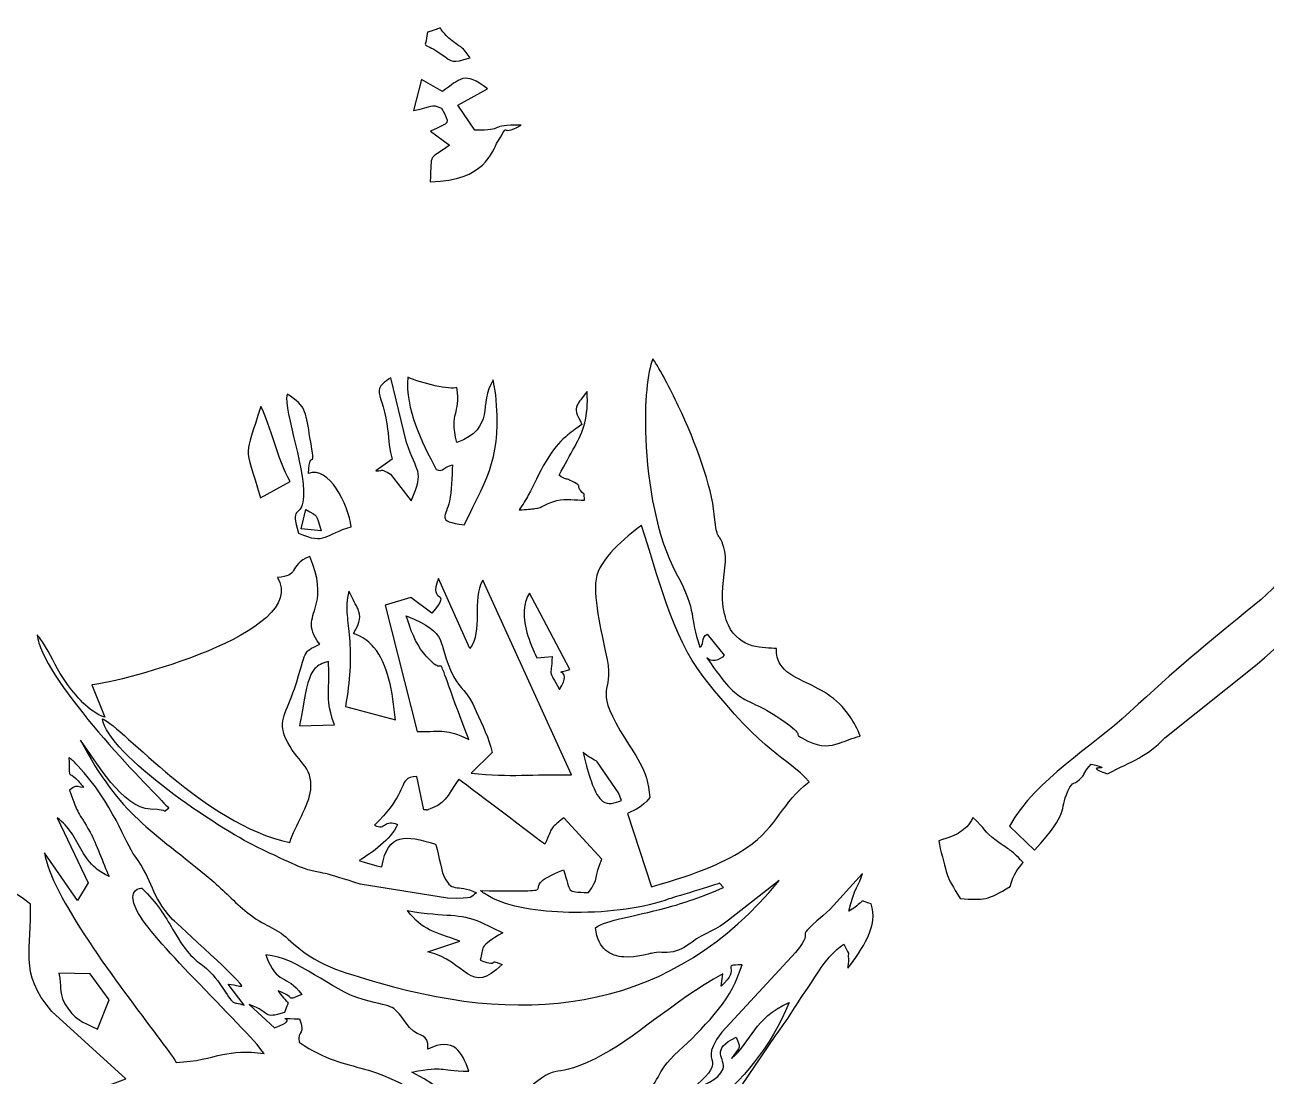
# Paper-space layout 'Состав альбома образцов' of a CAD drawing. Header units: millimetres. Extents: x 16 to 411, y 1 to 288.
# Drawn here: x 200.3 to 210.34, y 254.19 to 262.69 of the extents above; entities that cross this region are included whole.
import ezdxf

# ---------------------------------------------------------------- set-up
doc = ezdxf.new("R2010")
doc.units = ezdxf.units.MM
doc.layers.add('Dimension', color=7, linetype='Continuous')
doc.layers.add('Layer 1', color=7, linetype='Continuous')

# ---------------------------------------------------------------- blocks, each defined once
blk = doc.blocks.new('A$C34BE2B30')
at = {"layer": 'Layer 1'}
for points, knots in [([(7.2751, 10.8605), (7.1958, 10.9167), (7.2141, 10.8651), (7.2228, 10.9459), (7.2228, 10.9459), (7.3113, 10.9701), (7.242, 10.976), (7.3237, 10.9112), (7.3237, 10.9112), (7.3719, 10.873), (7.3576, 10.8946), (7.3956, 10.8426), (7.3956, 10.8426), (7.3188, 10.8216), (7.3317, 10.8204), (7.2751, 10.8605)], [0, 0, 0, 0, 0.2, 0.2, 0.2, 0.2, 0.4, 0.4, 0.4, 0.4, 0.6, 0.6, 0.6, 0.6, 1, 1, 1, 1]), ([(7.1991, 10.7548), (7.1991, 10.7548), (7.2835, 10.7063), (7.2835, 10.7063), (7.2835, 10.7063), (7.3554, 10.7566), (7.3721, 10.7912), (7.4663, 10.7173), (7.4663, 10.7173), (7.4663, 10.7173), (7.3456, 10.6516), (7.3456, 10.6516), (7.3456, 10.6516), (7.3456, 10.6516), (7.4154, 10.5498), (7.4154, 10.5498), (7.4154, 10.5498), (7.5415, 10.548), (7.4657, 10.5729), (7.6018, 10.5697), (7.6018, 10.5697), (7.5042, 10.5177), (7.5636, 10.5933), (7.5076, 10.504), (7.5076, 10.504), (7.4833, 10.4651), (7.4565, 10.3442), (7.2347, 10.3415), (7.2347, 10.3415), (7.2405, 10.4681), (7.2249, 10.423), (7.3126, 10.4895), (7.3126, 10.4895), (7.3126, 10.4895), (7.2361, 10.5462), (7.2361, 10.5462), (7.2361, 10.5462), (7.3162, 10.5849), (7.3153, 10.5706), (7.2805, 10.6394), (7.2805, 10.6394), (7.2316, 10.6577), (7.2511, 10.6458), (7.1667, 10.6297), (7.1667, 10.6297), (7.1667, 10.6297), (7.1991, 10.7548), (7.1991, 10.7548)], [0, 0, 0, 0, 0.076923, 0.076923, 0.076923, 0.076923, 0.153846, 0.153846, 0.153846, 0.153846, 0.230769, 0.230769, 0.230769, 0.230769, 0.307692, 0.307692, 0.307692, 0.307692, 0.384615, 0.384615, 0.384615, 0.384615, 0.461538, 0.461538, 0.461538, 0.461538, 0.538462, 0.538462, 0.538462, 0.538462, 0.615385, 0.615385, 0.615385, 0.615385, 0.692308, 0.692308, 0.692308, 0.692308, 0.769231, 0.769231, 0.769231, 0.769231, 0.846154, 0.846154, 0.846154, 0.846154, 1, 1, 1, 1]), ([(3.364, 9.511), (3.204, 9.5026), (3.068, 9.8624), (3.0351, 9.9999), (3.0351, 9.9999), (3.2267, 9.9663), (3.2134, 9.8372), (3.2997, 9.7113), (3.2997, 9.7113), (3.3358, 9.6585), (3.3449, 9.6702), (3.3514, 9.662), (3.3514, 9.662), (3.3717, 9.6364), (3.3389, 9.6514), (3.3724, 9.6074), (3.3724, 9.6074), (3.4074, 9.5613), (3.4122, 9.6187), (3.4822, 9.5134), (3.4822, 9.5134), (3.6434, 9.271), (3.6953, 9.0859), (3.9606, 8.9396), (3.9606, 8.9396), (4.2598, 8.7746), (4.7785, 8.3747), (4.9438, 8.325), (4.9438, 8.325), (5.1055, 8.2762), (5.0556, 8.2833), (5.2476, 8.1517), (5.2476, 8.1517), (5.2501, 8.15), (5.2577, 8.1384), (5.2595, 8.1422), (5.2595, 8.1422), (5.2612, 8.146), (5.2675, 8.1362), (5.2709, 8.1325), (5.2709, 8.1325), (5.1267, 8.1456), (5.1218, 8.1393), (5.0334, 8.0139), (5.0334, 8.0139), (4.8456, 8.0871), (5.0308, 8.0908), (4.6322, 8.2741), (4.6322, 8.2741), (4.6493, 8.1807), (4.6244, 8.2524), (4.7098, 8.1825), (4.7098, 8.1825), (4.7098, 8.1825), (4.9788, 7.9489), (4.9788, 7.9489), (4.9788, 7.9489), (5.0851, 7.8849), (5.1128, 7.9104), (5.2117, 7.9587), (5.2117, 7.9587), (5.3816, 8.0418), (5.2712, 8.043), (5.3654, 8.1463), (5.3654, 8.1463), (5.4219, 8.0472), (5.3249, 7.6797), (5.3264, 7.5423), (5.3264, 7.5423), (5.4446, 7.4497), (5.4571, 7.5486), (5.6176, 7.4211), (5.6176, 7.4211), (5.6271, 7.2412), (5.566, 7.1464), (5.7046, 6.9863), (5.7046, 6.9863), (5.7046, 6.9863), (6.0036, 6.714), (6.0036, 6.714), (6.0036, 6.714), (5.2879, 6.452), (5.5938, 6.4254), (5.0591, 6.4983), (5.0591, 6.4983), (4.5425, 6.5688), (4.2244, 6.4092), (3.955, 6.3963), (3.955, 6.3963), (4.0243, 6.5233), (4.0283, 6.5456), (4.0638, 6.6884), (4.0638, 6.6884), (4.1162, 6.8994), (4.0758, 6.8312), (3.9671, 6.9641), (3.9671, 6.9641), (3.9958, 7.1979), (4.1614, 7.202), (4.0293, 7.4173), (4.0293, 7.4173), (4.0293, 7.4173), (3.9978, 7.3014), (3.9978, 7.3014), (3.9978, 7.3014), (3.9783, 7.3752), (3.9862, 7.4026), (3.9688, 7.443), (3.9688, 7.443), (3.9688, 7.443), (3.9472, 7.4834), (3.9472, 7.4834), (3.9472, 7.4834), (3.9447, 7.4877), (3.9416, 7.4941), (3.9388, 7.4983), (3.9388, 7.4983), (3.8842, 7.5826), (3.8577, 7.5506), (3.8315, 7.6237), (3.8315, 7.6237), (3.8304, 7.6266), (3.8287, 7.6333), (3.8279, 7.6364), (3.8279, 7.6364), (3.802, 7.7338), (3.8403, 7.6964), (3.835, 7.7843), (3.835, 7.7843), (3.6154, 7.5684), (3.8801, 7.6943), (3.6519, 7.6009), (3.6519, 7.6009), (3.6519, 7.6009), (3.8028, 7.8162), (3.8028, 7.8162), (3.8028, 7.8162), (3.9625, 7.7812), (3.9456, 7.5831), (4.017, 7.4505), (4.017, 7.4505), (4.0944, 7.5871), (3.8288, 7.9307), (3.7224, 8.0393), (3.7224, 8.0393), (3.5442, 8.2211), (3.465, 8.442), (3.4712, 8.6995), (3.4712, 8.6995), (3.4712, 8.6995), (3.5841, 8.7725), (3.5841, 8.7725), (3.5841, 8.7725), (3.7355, 8.7026), (3.9097, 8.5686), (4.0815, 8.4877), (4.0815, 8.4877), (4.1756, 8.4433), (4.2883, 8.4152), (4.3609, 8.3798), (4.3609, 8.3798), (4.4788, 8.3225), (4.487, 8.306), (4.6305, 8.2837), (4.6305, 8.2837), (4.586, 8.4033), (4.3094, 8.513), (4.2628, 8.553), (4.2628, 8.553), (4.0763, 8.7134), (3.9488, 8.6185), (3.9187, 8.828), (3.9187, 8.828), (3.7488, 8.8446), (3.9533, 8.8047), (3.7813, 8.9395), (3.7813, 8.9395), (3.4517, 9.1975), (3.6361, 9.1812), (3.4976, 9.2962), (3.4976, 9.2962), (3.3521, 9.417), (3.4178, 9.3441), (3.364, 9.511)], [0, 0, 0, 0, 0.021277, 0.021277, 0.021277, 0.021277, 0.042553, 0.042553, 0.042553, 0.042553, 0.06383, 0.06383, 0.06383, 0.06383, 0.085106, 0.085106, 0.085106, 0.085106, 0.106383, 0.106383, 0.106383, 0.106383, 0.12766, 0.12766, 0.12766, 0.12766, 0.148936, 0.148936, 0.148936, 0.148936, 0.170213, 0.170213, 0.170213, 0.170213, 0.191489, 0.191489, 0.191489, 0.191489, 0.212766, 0.212766, 0.212766, 0.212766, 0.234043, 0.234043, 0.234043, 0.234043, 0.255319, 0.255319, 0.255319, 0.255319, 0.276596, 0.276596, 0.276596, 0.276596, 0.297872, 0.297872, 0.297872, 0.297872, 0.319149, 0.319149, 0.319149, 0.319149, 0.340426, 0.340426, 0.340426, 0.340426, 0.361702, 0.361702, 0.361702, 0.361702, 0.382979, 0.382979, 0.382979, 0.382979, 0.404255, 0.404255, 0.404255, 0.404255, 0.425532, 0.425532, 0.425532, 0.425532, 0.446809, 0.446809, 0.446809, 0.446809, 0.468085, 0.468085, 0.468085, 0.468085, 0.489362, 0.489362, 0.489362, 0.489362, 0.510638, 0.510638, 0.510638, 0.510638, 0.531915, 0.531915, 0.531915, 0.531915, 0.553191, 0.553191, 0.553191, 0.553191, 0.574468, 0.574468, 0.574468, 0.574468, 0.595745, 0.595745, 0.595745, 0.595745, 0.617021, 0.617021, 0.617021, 0.617021, 0.638298, 0.638298, 0.638298, 0.638298, 0.659574, 0.659574, 0.659574, 0.659574, 0.680851, 0.680851, 0.680851, 0.680851, 0.702128, 0.702128, 0.702128, 0.702128, 0.723404, 0.723404, 0.723404, 0.723404, 0.744681, 0.744681, 0.744681, 0.744681, 0.765957, 0.765957, 0.765957, 0.765957, 0.787234, 0.787234, 0.787234, 0.787234, 0.808511, 0.808511, 0.808511, 0.808511, 0.829787, 0.829787, 0.829787, 0.829787, 0.851064, 0.851064, 0.851064, 0.851064, 0.87234, 0.87234, 0.87234, 0.87234, 0.893617, 0.893617, 0.893617, 0.893617, 0.914894, 0.914894, 0.914894, 0.914894, 0.93617, 0.93617, 0.93617, 0.93617, 0.957447, 0.957447, 0.957447, 0.957447, 1, 1, 1, 1]), ([(9.5766, 7.7365), (9.6913, 7.9337), (9.9015, 8.0469), (10.0639, 8.1978), (10.0639, 8.1978), (10.2475, 8.3683), (10.3739, 8.4733), (10.5666, 8.6298), (10.5666, 8.6298), (10.728, 8.7609), (10.6815, 8.7752), (10.77, 8.9062), (10.77, 8.9062), (10.8205, 8.981), (10.9073, 9.0879), (10.9651, 9.1675), (10.9651, 9.1675), (11.0386, 9.2686), (11.1446, 9.5137), (11.2747, 9.6031), (11.2747, 9.6031), (11.3126, 9.6292), (11.3526, 9.6421), (11.3944, 9.6343), (11.3944, 9.6343), (11.4114, 9.5866), (11.4098, 9.5337), (11.3973, 9.4798), (11.3973, 9.4798), (11.3725, 9.3724), (11.3048, 9.2606), (11.2563, 9.1764), (11.2563, 9.1764), (11.2728, 9.1722), (11.2825, 9.174), (11.2925, 9.1761), (11.2925, 9.1761), (11.3011, 9.178), (11.3099, 9.1803), (11.3234, 9.1794), (11.3234, 9.1794), (11.2642, 9.0945), (11.2517, 9.1077), (11.2137, 9.0606), (11.2137, 9.0606), (11.1897, 9.0308), (11.2126, 9.0678), (11.1907, 9.0177), (11.1907, 9.0177), (11.1878, 9.0111), (11.1818, 8.9892), (11.179, 8.9823), (11.179, 8.9823), (11.1422, 8.8925), (11.1457, 8.9283), (11.0986, 8.8548), (11.0986, 8.8548), (11.0488, 8.777), (11.0616, 8.763), (10.9613, 8.679), (10.9613, 8.679), (10.9613, 8.679), (10.9871, 8.7554), (10.9871, 8.7554), (10.9871, 8.7554), (10.8707, 8.651), (10.8657, 8.6637), (10.8243, 8.5825), (10.8243, 8.5825), (10.9023, 8.5433), (10.8425, 8.5856), (10.904, 8.5723), (10.904, 8.5723), (10.904, 8.5723), (10.8364, 8.4985), (10.8364, 8.4985), (10.8364, 8.4985), (10.7743, 8.5405), (10.7514, 8.5582), (10.6777, 8.561), (10.6777, 8.561), (10.5889, 8.4263), (10.7603, 8.5446), (10.5781, 8.3908), (10.5781, 8.3908), (10.5781, 8.3908), (10.2052, 8.0935), (10.2052, 8.0935), (10.2052, 8.0935), (10.13, 8.014), (10.0753, 8.0007), (9.9738, 7.948), (9.9738, 7.948), (9.8519, 7.9888), (10.0247, 7.957), (9.9069, 7.9868), (9.9069, 7.9868), (9.8815, 7.9577), (9.8763, 7.9411), (9.8719, 7.9363), (9.8719, 7.9363), (9.835, 7.8954), (9.8364, 7.9274), (9.8133, 7.878), (9.8133, 7.878), (9.7736, 7.793), (9.8264, 7.8013), (9.678, 7.6391), (9.678, 7.6391), (9.678, 7.6391), (9.5766, 7.7365), (9.5766, 7.7365)], [0, 0, 0, 0, 0.034483, 0.034483, 0.034483, 0.034483, 0.068966, 0.068966, 0.068966, 0.068966, 0.103448, 0.103448, 0.103448, 0.103448, 0.137931, 0.137931, 0.137931, 0.137931, 0.172414, 0.172414, 0.172414, 0.172414, 0.206897, 0.206897, 0.206897, 0.206897, 0.241379, 0.241379, 0.241379, 0.241379, 0.275862, 0.275862, 0.275862, 0.275862, 0.310345, 0.310345, 0.310345, 0.310345, 0.344828, 0.344828, 0.344828, 0.344828, 0.37931, 0.37931, 0.37931, 0.37931, 0.413793, 0.413793, 0.413793, 0.413793, 0.448276, 0.448276, 0.448276, 0.448276, 0.482759, 0.482759, 0.482759, 0.482759, 0.517241, 0.517241, 0.517241, 0.517241, 0.551724, 0.551724, 0.551724, 0.551724, 0.586207, 0.586207, 0.586207, 0.586207, 0.62069, 0.62069, 0.62069, 0.62069, 0.655172, 0.655172, 0.655172, 0.655172, 0.689655, 0.689655, 0.689655, 0.689655, 0.724138, 0.724138, 0.724138, 0.724138, 0.758621, 0.758621, 0.758621, 0.758621, 0.793103, 0.793103, 0.793103, 0.793103, 0.827586, 0.827586, 0.827586, 0.827586, 0.862069, 0.862069, 0.862069, 0.862069, 0.896552, 0.896552, 0.896552, 0.896552, 0.931034, 0.931034, 0.931034, 0.931034, 1, 1, 1, 1]), ([(8.354, 8.5128), (8.3296, 8.4995), (8.3414, 8.4623), (8.3253, 8.46), (8.3253, 8.46), (8.2786, 8.5863), (8.3183, 8.5953), (8.2295, 8.7575), (8.2295, 8.7575), (8.1501, 8.9025), (8.1138, 9.1198), (8.1062, 9.3036), (8.1062, 9.3036), (8.1001, 9.4498), (8.1121, 9.5749), (8.135, 9.6253), (8.135, 9.6253), (8.166, 9.5783), (8.2031, 9.5099), (8.2389, 9.4333), (8.2389, 9.4333), (8.3078, 9.2865), (8.3726, 9.1097), (8.3832, 8.9969), (8.3832, 8.9969), (8.3958, 8.8629), (8.4039, 8.9432), (8.4253, 8.8465), (8.4253, 8.8465), (8.4363, 8.797), (8.4119, 8.7181), (8.4163, 8.6522), (8.4163, 8.6522), (8.4192, 8.6088), (8.4278, 8.5751), (8.4401, 8.5489), (8.4401, 8.5489), (8.4865, 8.4497), (8.5861, 8.4578), (8.6348, 8.4542), (8.6348, 8.4542), (8.6339, 8.4278), (8.6393, 8.4073), (8.6495, 8.3906), (8.6495, 8.3906), (8.6683, 8.3598), (8.7034, 8.3414), (8.7445, 8.3215), (8.7445, 8.3215), (8.8047, 8.2923), (8.8782, 8.2595), (8.933, 8.1785), (8.933, 8.1785), (8.9481, 8.1562), (8.9618, 8.1303), (8.9734, 8.0999), (8.9734, 8.0999), (8.9412, 8.0925), (8.915, 8.0804), (8.8892, 8.0717), (8.8892, 8.0717), (8.8518, 8.059), (8.8151, 8.0534), (8.762, 8.0799), (8.762, 8.0799), (8.684, 8.1187), (8.756, 8.0917), (8.6882, 8.1423), (8.6882, 8.1423), (8.5853, 8.2191), (8.5412, 8.2278), (8.4995, 8.2526), (8.4995, 8.2526), (8.4613, 8.2753), (8.4311, 8.3028), (8.3536, 8.4171), (8.3536, 8.4171), (8.3671, 8.3974), (8.4055, 8.4044), (8.4236, 8.4279), (8.4236, 8.4279), (8.4236, 8.4279), (8.354, 8.5128), (8.354, 8.5128)], [0, 0, 0, 0, 0.045455, 0.045455, 0.045455, 0.045455, 0.090909, 0.090909, 0.090909, 0.090909, 0.136364, 0.136364, 0.136364, 0.136364, 0.181818, 0.181818, 0.181818, 0.181818, 0.227273, 0.227273, 0.227273, 0.227273, 0.272727, 0.272727, 0.272727, 0.272727, 0.318182, 0.318182, 0.318182, 0.318182, 0.363636, 0.363636, 0.363636, 0.363636, 0.409091, 0.409091, 0.409091, 0.409091, 0.454545, 0.454545, 0.454545, 0.454545, 0.5, 0.5, 0.5, 0.5, 0.545455, 0.545455, 0.545455, 0.545455, 0.590909, 0.590909, 0.590909, 0.590909, 0.636364, 0.636364, 0.636364, 0.636364, 0.681818, 0.681818, 0.681818, 0.681818, 0.727273, 0.727273, 0.727273, 0.727273, 0.772727, 0.772727, 0.772727, 0.772727, 0.818182, 0.818182, 0.818182, 0.818182, 0.863636, 0.863636, 0.863636, 0.863636, 0.909091, 0.909091, 0.909091, 0.909091, 1, 1, 1, 1]), ([(7.081, 9.2193), (7.0599, 9.302), (7.0691, 9.3159), (7.055, 9.3864), (7.055, 9.3864), (7.0411, 9.456), (7.0208, 9.4824), (7.0296, 9.5062), (7.0296, 9.5062), (7.0343, 9.5191), (7.0477, 9.5313), (7.0752, 9.5492), (7.0752, 9.5492), (7.0752, 9.5492), (7.139, 9.2876), (7.139, 9.2876), (7.139, 9.2876), (7.1787, 9.1615), (7.2128, 9.1813), (7.158, 9.0517), (7.158, 9.0517), (7.158, 9.0517), (7.0745, 9.1591), (7.0745, 9.1591), (7.0745, 9.1591), (7.0258, 9.184), (7.0569, 9.1725), (7.0144, 9.1722), (7.0144, 9.1722), (7.0144, 9.1722), (7.081, 9.2193), (7.081, 9.2193)], [0, 0, 0, 0, 0.111111, 0.111111, 0.111111, 0.111111, 0.222222, 0.222222, 0.222222, 0.222222, 0.333333, 0.333333, 0.333333, 0.333333, 0.444444, 0.444444, 0.444444, 0.444444, 0.555556, 0.555556, 0.555556, 0.555556, 0.666667, 0.666667, 0.666667, 0.666667, 0.777778, 0.777778, 0.777778, 0.777778, 1, 1, 1, 1]), ([(7.3242, 9.1975), (7.2766, 9.1799), (7.2869, 9.1677), (7.2584, 9.1786), (7.2584, 9.1786), (7.2002, 9.2899), (7.133, 9.4223), (7.1433, 9.5516), (7.1433, 9.5516), (7.1998, 9.5249), (7.3178, 9.5), (7.3422, 9.5095), (7.3422, 9.5095), (7.3596, 9.3949), (7.3097, 9.4148), (7.3424, 9.287), (7.3424, 9.287), (7.5015, 9.3469), (7.4267, 9.4429), (7.4893, 9.5407), (7.4893, 9.5407), (7.4893, 9.5407), (7.4992, 9.4805), (7.4992, 9.4805), (7.4992, 9.4805), (7.5223, 9.2351), (7.4742, 9.1585), (7.3715, 8.9545), (7.3715, 8.9545), (7.2547, 8.9688), (7.2999, 8.9885), (7.3128, 9.0506), (7.3128, 9.0506), (7.3214, 9.0918), (7.3217, 9.1459), (7.3242, 9.1975)], [0, 0, 0, 0, 0.1, 0.1, 0.1, 0.1, 0.2, 0.2, 0.2, 0.2, 0.3, 0.3, 0.3, 0.3, 0.4, 0.4, 0.4, 0.4, 0.5, 0.5, 0.5, 0.5, 0.6, 0.6, 0.6, 0.6, 0.7, 0.7, 0.7, 0.7, 0.8, 0.8, 0.8, 0.8, 1, 1, 1, 1]), ([(7.8476, 9.3605), (7.826, 9.4053), (7.8181, 9.4174), (7.8285, 9.438), (7.8285, 9.438), (7.8349, 9.4504), (7.848, 9.466), (7.8689, 9.4939), (7.8689, 9.4939), (7.8753, 9.3888), (7.8531, 9.333), (7.8187, 9.2699), (7.8187, 9.2699), (7.8005, 9.2365), (7.7788, 9.201), (7.7562, 9.155), (7.7562, 9.155), (7.7812, 9.1359), (7.785, 9.1416), (7.7982, 9.1353), (7.7982, 9.1353), (7.8654, 9.1029), (7.8107, 9.1187), (7.8564, 9.0788), (7.8564, 9.0788), (7.8564, 9.0788), (7.8584, 9.0545), (7.8584, 9.0545), (7.8584, 9.0545), (7.8218, 9.0523), (7.7847, 9.0632), (7.7468, 9.0521), (7.7468, 9.0521), (7.6845, 9.0338), (7.6957, 9.0258), (7.6572, 9.0201), (7.6572, 9.0201), (7.6438, 9.0182), (7.6244, 9.0165), (7.5938, 9.0148), (7.5938, 9.0148), (7.6093, 9.0369), (7.621, 9.0562), (7.631, 9.0743), (7.631, 9.0743), (7.6555, 9.1189), (7.6696, 9.1566), (7.7031, 9.2124), (7.7031, 9.2124), (7.7317, 9.2599), (7.7549, 9.2869), (7.7825, 9.3108), (7.7825, 9.3108), (7.8012, 9.327), (7.8219, 9.3417), (7.8476, 9.3605)], [0, 0, 0, 0, 0.066667, 0.066667, 0.066667, 0.066667, 0.133333, 0.133333, 0.133333, 0.133333, 0.2, 0.2, 0.2, 0.2, 0.266667, 0.266667, 0.266667, 0.266667, 0.333333, 0.333333, 0.333333, 0.333333, 0.4, 0.4, 0.4, 0.4, 0.466667, 0.466667, 0.466667, 0.466667, 0.533333, 0.533333, 0.533333, 0.533333, 0.6, 0.6, 0.6, 0.6, 0.666667, 0.666667, 0.666667, 0.666667, 0.733333, 0.733333, 0.733333, 0.733333, 0.8, 0.8, 0.8, 0.8, 0.866667, 0.866667, 0.866667, 0.866667, 1, 1, 1, 1]), ([(6.9152, 8.9466), (6.8094, 8.9179), (6.8116, 8.8708), (6.7021, 8.9211), (6.7021, 8.9211), (6.668, 9.0332), (6.7073, 8.9837), (6.7195, 9.0458), (6.7195, 9.0458), (6.7405, 9.1523), (6.6403, 9.4159), (6.6553, 9.4825), (6.6553, 9.4825), (6.7359, 9.4365), (6.7329, 9.3982), (6.7481, 9.3079), (6.7481, 9.3079), (6.775, 9.1482), (6.7486, 9.2799), (6.7422, 9.1624), (6.7422, 9.1624), (6.824, 9.1939), (6.9034, 9.0365), (6.9152, 8.9466)], [0, 0, 0, 0, 0.142857, 0.142857, 0.142857, 0.142857, 0.285714, 0.285714, 0.285714, 0.285714, 0.428571, 0.428571, 0.428571, 0.428571, 0.571429, 0.571429, 0.571429, 0.571429, 0.714286, 0.714286, 0.714286, 0.714286, 1, 1, 1, 1]), ([(6.5487, 9.064), (6.4796, 9.2925), (6.4827, 9.2153), (6.5495, 9.4334), (6.5495, 9.4334), (6.5916, 9.3519), (6.6149, 9.223), (6.6682, 9.1298), (6.6682, 9.1298), (6.6682, 9.1298), (6.5487, 9.064), (6.5487, 9.064)], [0, 0, 0, 0, 0.25, 0.25, 0.25, 0.25, 0.5, 0.5, 0.5, 0.5, 1, 1, 1, 1]), ([(6.7122, 8.9379), (6.7122, 8.9379), (6.7936, 8.9296), (6.7936, 8.9296), (6.7936, 8.9296), (6.7695, 9.0033), (6.7831, 8.9857), (6.7315, 9.017), (6.7315, 9.017), (6.7315, 9.017), (6.7122, 8.9379), (6.7122, 8.9379)], [0, 0, 0, 0, 0.25, 0.25, 0.25, 0.25, 0.5, 0.5, 0.5, 0.5, 1, 1, 1, 1]), ([(7.9496, 8.41), (7.9331, 8.4958), (7.8922, 8.6494), (7.905, 8.7353), (7.905, 8.7353), (7.9168, 8.8142), (8.0245, 8.9052), (8.0883, 8.9515), (8.0883, 8.9515), (8.1537, 8.7561), (8.2108, 8.5045), (8.3383, 8.3412), (8.3383, 8.3412), (8.5958, 8.0114), (8.6707, 8.0241), (8.7665, 7.9156), (8.7665, 7.9156), (8.6533, 7.829), (8.6469, 7.74), (8.5129, 7.6479), (8.5129, 7.6479), (8.4382, 7.5966), (8.3239, 7.5444), (8.1294, 7.4911), (8.1294, 7.4911), (8.1294, 7.4911), (8.0316, 7.7867), (8.0316, 7.7867), (8.0316, 7.7867), (8.0731, 7.8084), (8.0864, 7.8075), (8.1222, 7.8523), (8.1222, 7.8523), (8.1133, 7.9724), (8.0645, 8.0164), (8.0032, 8.121), (8.0032, 8.121), (7.8949, 8.3057), (7.9772, 8.2672), (7.9496, 8.41)], [0, 0, 0, 0, 0.090909, 0.090909, 0.090909, 0.090909, 0.181818, 0.181818, 0.181818, 0.181818, 0.272727, 0.272727, 0.272727, 0.272727, 0.363636, 0.363636, 0.363636, 0.363636, 0.454545, 0.454545, 0.454545, 0.454545, 0.545455, 0.545455, 0.545455, 0.545455, 0.636364, 0.636364, 0.636364, 0.636364, 0.727273, 0.727273, 0.727273, 0.727273, 0.818182, 0.818182, 0.818182, 0.818182, 1, 1, 1, 1]), ([(6.6168, 8.7417), (6.66, 8.7439), (6.6725, 8.7551), (6.682, 8.7698), (6.682, 8.7698), (6.6932, 8.7868), (6.7004, 8.8086), (6.7474, 8.8266), (6.7474, 8.8266), (6.786, 8.7354), (6.7843, 8.6802), (6.7749, 8.6387), (6.7749, 8.6387), (6.7611, 8.5776), (6.7306, 8.5458), (6.7874, 8.4721), (6.7874, 8.4721), (6.7112, 8.4332), (6.7409, 8.4574), (6.685, 8.2908), (6.685, 8.2908), (6.6546, 8.1999), (6.6173, 8.1631), (6.6497, 8.0916), (6.6497, 8.0916), (6.6952, 7.9912), (6.7605, 7.9828), (6.7513, 7.8826), (6.7513, 7.8826), (6.7456, 7.8201), (6.6879, 7.7401), (6.6662, 7.6699), (6.6662, 7.6699), (6.3174, 7.7449), (5.9961, 8.1334), (5.9089, 8.1701), (5.9089, 8.1701), (5.9305, 8.024), (6.3832, 7.7244), (6.532, 7.6526), (6.532, 7.6526), (6.841, 7.5034), (6.6694, 7.5966), (6.9505, 7.5012), (6.9505, 7.5012), (6.9505, 7.5012), (7.3043, 7.4444), (7.3043, 7.4444), (7.3043, 7.4444), (7.4186, 7.4426), (7.3956, 7.4485), (7.4211, 7.4666), (7.4211, 7.4666), (7.3379, 7.5079), (7.3213, 7.4565), (7.2847, 7.5466), (7.2847, 7.5466), (7.2821, 7.553), (7.26, 7.6535), (7.2563, 7.6634), (7.2563, 7.6634), (7.1334, 7.7004), (7.0643, 7.7109), (7.0384, 7.5716), (7.0384, 7.5716), (7.0223, 7.5737), (6.9582, 7.5926), (6.9472, 7.5967), (6.9472, 7.5967), (6.9992, 7.6288), (7.074, 7.6809), (7.1023, 7.7428), (7.1023, 7.7428), (7.0768, 7.7547), (7.0642, 7.7491), (7.0534, 7.7426), (7.0534, 7.7426), (7.0416, 7.7354), (7.0319, 7.727), (7.0097, 7.74), (7.0097, 7.74), (7.1173, 7.8462), (7.1158, 7.899), (7.1368, 7.9221), (7.1368, 7.9221), (7.1451, 7.9313), (7.157, 7.9358), (7.1807, 7.9371), (7.1807, 7.9371), (7.1807, 7.9371), (7.209, 7.8026), (7.209, 7.8026), (7.209, 7.8026), (7.2287, 7.8021), (7.2121, 7.797), (7.2441, 7.8098), (7.2441, 7.8098), (7.3053, 7.8343), (7.3141, 7.8799), (7.3505, 7.9256), (7.3505, 7.9256), (7.3516, 7.9241), (7.6887, 7.6695), (7.6982, 7.6627), (7.6982, 7.6627), (7.7342, 7.7406), (7.7106, 7.7167), (7.7749, 7.77), (7.7749, 7.77), (7.7749, 7.77), (7.9286, 7.6031), (7.9286, 7.6031), (7.9286, 7.6031), (7.8963, 7.5265), (7.9181, 7.525), (7.874, 7.4675), (7.874, 7.4675), (7.7778, 7.4709), (7.8066, 7.4642), (7.7734, 7.5594), (7.7734, 7.5594), (7.5431, 7.471), (7.8425, 7.4728), (7.4378, 7.4752), (7.4378, 7.4752), (7.4427, 7.4705), (7.4499, 7.4658), (7.4542, 7.4633), (7.4542, 7.4633), (7.4542, 7.4633), (7.4879, 7.4434), (7.4879, 7.4434), (7.4879, 7.4434), (7.5715, 7.4043), (7.6942, 7.3874), (7.8187, 7.3868), (7.8187, 7.3868), (7.9612, 7.3862), (8.106, 7.4069), (8.1968, 7.4405), (8.1968, 7.4405), (8.2017, 7.4424), (8.4021, 7.5031), (8.4036, 7.5053), (8.4036, 7.5053), (8.4036, 7.5053), (8.4208, 7.488), (8.4208, 7.488), (8.4208, 7.488), (8.3351, 7.4498), (8.2573, 7.4245), (8.1891, 7.406), (8.1891, 7.406), (8.05, 7.3683), (7.9503, 7.3587), (7.9032, 7.325), (7.9032, 7.325), (7.9073, 7.2803), (7.9229, 7.2516), (7.9441, 7.2337), (7.9441, 7.2337), (7.9651, 7.2161), (7.9915, 7.2089), (8.0178, 7.2072), (8.0178, 7.2072), (8.0697, 7.2037), (8.1212, 7.2214), (8.1293, 7.2216), (8.1293, 7.2216), (8.158, 7.2311), (8.1816, 7.2206), (8.2168, 7.2282), (8.2168, 7.2282), (8.2374, 7.2327), (8.2619, 7.2433), (8.2937, 7.2674), (8.2937, 7.2674), (8.3396, 7.3023), (8.3991, 7.3198), (8.4407, 7.3565), (8.4407, 7.3565), (8.4407, 7.3565), (8.6462, 7.5159), (8.6462, 7.5159), (8.6462, 7.5159), (8.216, 6.9929), (7.6481, 6.9214), (7.028, 7.1029), (7.028, 7.1029), (6.874, 7.148), (6.7755, 7.1701), (6.66, 7.2794), (6.66, 7.2794), (6.6084, 7.3282), (6.5641, 7.331), (6.4946, 7.3869), (6.4946, 7.3869), (6.441, 7.4301), (6.4006, 7.4758), (6.3509, 7.5175), (6.3509, 7.5175), (6.1076, 7.722), (5.981, 7.7772), (5.8197, 8.0841), (5.8197, 8.0841), (5.8849, 7.9949), (5.9885, 7.8098), (6.1034, 7.805), (6.1034, 7.805), (6.1883, 7.8015), (6.146, 7.7859), (6.1774, 7.8085), (6.1774, 7.8085), (6.1703, 7.8199), (5.7696, 8.2104), (5.6668, 8.4388), (5.6668, 8.4388), (5.6552, 8.4645), (5.6474, 8.4882), (5.6444, 8.509), (5.6444, 8.509), (5.6573, 8.4953), (5.6687, 8.479), (5.6792, 8.4615), (5.6792, 8.4615), (5.7065, 8.4163), (5.7288, 8.3624), (5.7596, 8.3203), (5.7596, 8.3203), (5.8024, 8.2617), (5.8521, 8.1995), (5.9189, 8.1761), (5.9189, 8.1761), (5.9189, 8.1761), (5.8654, 8.3075), (5.8654, 8.3075), (5.8654, 8.3075), (5.9826, 8.318), (6.75, 8.5163), (6.6168, 8.7417)], [0, 0, 0, 0, 0.016393, 0.016393, 0.016393, 0.016393, 0.032787, 0.032787, 0.032787, 0.032787, 0.04918, 0.04918, 0.04918, 0.04918, 0.065574, 0.065574, 0.065574, 0.065574, 0.081967, 0.081967, 0.081967, 0.081967, 0.098361, 0.098361, 0.098361, 0.098361, 0.114754, 0.114754, 0.114754, 0.114754, 0.131148, 0.131148, 0.131148, 0.131148, 0.147541, 0.147541, 0.147541, 0.147541, 0.163934, 0.163934, 0.163934, 0.163934, 0.180328, 0.180328, 0.180328, 0.180328, 0.196721, 0.196721, 0.196721, 0.196721, 0.213115, 0.213115, 0.213115, 0.213115, 0.229508, 0.229508, 0.229508, 0.229508, 0.245902, 0.245902, 0.245902, 0.245902, 0.262295, 0.262295, 0.262295, 0.262295, 0.278689, 0.278689, 0.278689, 0.278689, 0.295082, 0.295082, 0.295082, 0.295082, 0.311475, 0.311475, 0.311475, 0.311475, 0.327869, 0.327869, 0.327869, 0.327869, 0.344262, 0.344262, 0.344262, 0.344262, 0.360656, 0.360656, 0.360656, 0.360656, 0.377049, 0.377049, 0.377049, 0.377049, 0.393443, 0.393443, 0.393443, 0.393443, 0.409836, 0.409836, 0.409836, 0.409836, 0.42623, 0.42623, 0.42623, 0.42623, 0.442623, 0.442623, 0.442623, 0.442623, 0.459016, 0.459016, 0.459016, 0.459016, 0.47541, 0.47541, 0.47541, 0.47541, 0.491803, 0.491803, 0.491803, 0.491803, 0.508197, 0.508197, 0.508197, 0.508197, 0.52459, 0.52459, 0.52459, 0.52459, 0.540984, 0.540984, 0.540984, 0.540984, 0.557377, 0.557377, 0.557377, 0.557377, 0.57377, 0.57377, 0.57377, 0.573771, 0.590164, 0.590164, 0.590164, 0.590164, 0.606557, 0.606557, 0.606557, 0.606557, 0.622951, 0.622951, 0.622951, 0.622951, 0.639344, 0.639344, 0.639344, 0.639344, 0.655738, 0.655738, 0.655738, 0.655738, 0.672131, 0.672131, 0.672131, 0.672131, 0.688525, 0.688525, 0.688525, 0.688525, 0.704918, 0.704918, 0.704918, 0.704918, 0.721311, 0.721311, 0.721311, 0.721311, 0.737705, 0.737705, 0.737705, 0.737705, 0.754098, 0.754098, 0.754098, 0.754098, 0.770492, 0.770492, 0.770492, 0.770492, 0.786885, 0.786885, 0.786885, 0.786885, 0.803279, 0.803279, 0.803279, 0.803279, 0.819672, 0.819672, 0.819672, 0.819672, 0.836066, 0.836066, 0.836066, 0.836066, 0.852459, 0.852459, 0.852459, 0.852459, 0.868852, 0.868852, 0.868852, 0.868852, 0.885246, 0.885246, 0.885246, 0.885246, 0.901639, 0.901639, 0.901639, 0.901639, 0.918033, 0.918033, 0.918033, 0.918033, 0.934426, 0.934426, 0.934426, 0.934426, 0.95082, 0.95082, 0.95082, 0.95082, 0.967213, 0.967213, 0.967213, 0.967213, 1, 1, 1, 1]), ([(7.2416, 8.5973), (7.3295, 8.7023), (7.2225, 8.6254), (7.2685, 8.7375), (7.2685, 8.7375), (7.2685, 8.7375), (7.3948, 8.4538), (7.3948, 8.4538), (7.3948, 8.4538), (7.4484, 8.5246), (7.4021, 8.6506), (7.4469, 8.7309), (7.4469, 8.7309), (7.4469, 8.7309), (7.8056, 7.9429), (7.8056, 7.9429), (7.8056, 7.9429), (7.6422, 7.9486), (7.5663, 7.9313), (7.3997, 7.9508), (7.3997, 7.9508), (7.3997, 7.9508), (7.4855, 8.0338), (7.4855, 8.0338), (7.4855, 8.0338), (7.4724, 8.0905), (7.4446, 8.1453), (7.4207, 8.2002), (7.4207, 8.2002), (7.3813, 8.2908), (7.3548, 8.2886), (7.329, 8.3405), (7.329, 8.3405), (7.2544, 8.4904), (7.3207, 8.5102), (7.1378, 8.5865), (7.1378, 8.5865), (7.152, 8.5356), (7.1764, 8.4732), (7.2066, 8.4371), (7.2066, 8.4371), (7.3371, 8.2814), (7.2098, 8.5608), (7.3902, 8.0863), (7.3902, 8.0863), (7.2919, 8.1315), (7.2956, 8.1173), (7.1812, 8.119), (7.1812, 8.119), (7.1812, 8.119), (7.052, 8.6291), (7.052, 8.6291), (7.052, 8.6291), (7.052, 8.6291), (7.1555, 8.6609), (7.1555, 8.6609), (7.1555, 8.6609), (7.1555, 8.6609), (7.2416, 8.5973), (7.2416, 8.5973)], [0, 0, 0, 0, 0.0625, 0.0625, 0.0625, 0.0625, 0.125, 0.125, 0.125, 0.125, 0.1875, 0.1875, 0.1875, 0.1875, 0.25, 0.25, 0.25, 0.25, 0.3125, 0.3125, 0.3125, 0.3125, 0.375, 0.375, 0.375, 0.375, 0.4375, 0.4375, 0.4375, 0.4375, 0.5, 0.5, 0.5, 0.5, 0.5625, 0.5625, 0.5625, 0.5625, 0.625, 0.625, 0.625, 0.625, 0.6875, 0.6875, 0.6875, 0.6875, 0.75, 0.75, 0.75, 0.75, 0.8125, 0.8125, 0.8125, 0.8125, 0.875, 0.875, 0.875, 0.875, 1, 1, 1, 1]), ([(6.9246, 8.5147), (6.9308, 8.5116), (6.9395, 8.5094), (6.9441, 8.5072), (6.9441, 8.5072), (6.9688, 8.4955), (6.9892, 8.4791), (7.0062, 8.459), (7.0062, 8.459), (7.035, 8.4249), (7.054, 8.3803), (7.0671, 8.3307), (7.0671, 8.3307), (7.0808, 8.2789), (7.0882, 8.2216), (7.0938, 8.1652), (7.0938, 8.1652), (7.0938, 8.1652), (6.8918, 8.2193), (6.8918, 8.2193), (6.8918, 8.2193), (6.9014, 8.2753), (6.9067, 8.3225), (6.9092, 8.363), (6.9092, 8.363), (6.9162, 8.4735), (6.9028, 8.5346), (6.8985, 8.5892), (6.8985, 8.5892), (6.896, 8.6208), (6.8966, 8.6503), (6.9059, 8.6858), (6.9059, 8.6858), (6.9214, 8.6522), (6.9347, 8.6311), (6.9425, 8.6132), (6.9425, 8.6132), (6.9548, 8.5848), (6.9533, 8.5645), (6.9246, 8.5147)], [0, 0, 0, 0, 0.090909, 0.090909, 0.090909, 0.090909, 0.181818, 0.181818, 0.181818, 0.181818, 0.272727, 0.272727, 0.272727, 0.272727, 0.363636, 0.363636, 0.363636, 0.363636, 0.454545, 0.454545, 0.454545, 0.454545, 0.545455, 0.545455, 0.545455, 0.545455, 0.636364, 0.636364, 0.636364, 0.636364, 0.727273, 0.727273, 0.727273, 0.727273, 0.818182, 0.818182, 0.818182, 0.818182, 1, 1, 1, 1]), ([(7.6655, 8.4164), (7.6507, 8.4468), (7.6357, 8.4826), (7.6258, 8.5193), (7.6258, 8.5193), (7.6167, 8.5532), (7.6119, 8.5879), (7.6157, 8.6197), (7.6157, 8.6197), (7.6181, 8.6408), (7.6245, 8.6606), (7.6358, 8.6782), (7.6358, 8.6782), (7.6358, 8.6782), (7.6787, 8.5972), (7.6787, 8.5972), (7.6787, 8.5972), (7.6787, 8.5972), (7.7996, 8.3691), (7.7996, 8.3691), (7.7996, 8.3691), (7.7113, 8.3445), (7.8186, 8.3834), (7.7571, 8.2891), (7.7571, 8.2891), (7.7096, 8.3743), (7.7238, 8.3305), (7.7276, 8.4221), (7.7276, 8.4221), (7.7276, 8.4221), (7.6655, 8.4164), (7.6655, 8.4164)], [0, 0, 0, 0, 0.111111, 0.111111, 0.111111, 0.111111, 0.222222, 0.222222, 0.222222, 0.222222, 0.333333, 0.333333, 0.333333, 0.333333, 0.444444, 0.444444, 0.444444, 0.444444, 0.555556, 0.555556, 0.555556, 0.555556, 0.666667, 0.666667, 0.666667, 0.666667, 0.777778, 0.777778, 0.777778, 0.777778, 1, 1, 1, 1]), ([(6.7062, 8.1411), (6.7103, 8.1647), (6.714, 8.1862), (6.7173, 8.2056), (6.7173, 8.2056), (6.7339, 8.3002), (6.7443, 8.3469), (6.7675, 8.3728), (6.7675, 8.3728), (6.7807, 8.3873), (6.798, 8.3953), (6.8228, 8.4014), (6.8228, 8.4014), (6.8259, 8.3616), (6.8246, 8.3315), (6.8236, 8.3041), (6.8236, 8.3041), (6.8219, 8.2565), (6.8212, 8.2165), (6.8468, 8.1463), (6.8468, 8.1463), (6.8468, 8.1463), (6.7062, 8.1411), (6.7062, 8.1411)], [0, 0, 0, 0, 0.142857, 0.142857, 0.142857, 0.142857, 0.285714, 0.285714, 0.285714, 0.285714, 0.428571, 0.428571, 0.428571, 0.428571, 0.571429, 0.571429, 0.571429, 0.571429, 0.714286, 0.714286, 0.714286, 0.714286, 1, 1, 1, 1]), ([(8.0076, 7.8402), (7.9795, 7.8293), (7.9556, 7.8189), (7.9309, 7.8374), (7.9309, 7.8374), (7.9164, 7.8483), (7.9015, 7.8719), (7.8852, 7.9188), (7.8852, 7.9188), (7.8752, 7.9477), (7.8646, 7.9855), (7.8532, 8.0347), (7.8532, 8.0347), (7.87, 8.0165), (7.899, 8.0046), (7.9102, 7.9963), (7.9102, 7.9963), (7.9102, 7.9963), (7.9959, 7.8705), (7.9959, 7.8705), (7.9959, 7.8705), (7.9959, 7.8705), (8.0076, 7.8402), (8.0076, 7.8402)], [0, 0, 0, 0, 0.142857, 0.142857, 0.142857, 0.142857, 0.285714, 0.285714, 0.285714, 0.285714, 0.428571, 0.428571, 0.428571, 0.428571, 0.571429, 0.571429, 0.571429, 0.571429, 0.714286, 0.714286, 0.714286, 0.714286, 1, 1, 1, 1]), ([(5.8091, 7.9801), (5.9522, 7.8281), (6.0021, 7.6661), (6.0395, 7.6161), (6.0395, 7.6161), (6.0794, 7.5621), (6.0945, 7.5236), (6.111, 7.4858), (6.111, 7.4858), (6.1276, 7.4476), (6.1459, 7.4102), (6.1928, 7.3586), (6.1928, 7.3586), (6.2178, 7.3352), (6.4825, 7.0949), (6.4733, 7.0891), (6.4733, 7.0891), (6.471, 7.0876), (6.4647, 7.0888), (6.4578, 7.0905), (6.4578, 7.0905), (6.4475, 7.0929), (6.4347, 7.0947), (6.4178, 7.0969), (6.4178, 7.0969), (6.4178, 7.0969), (6.4817, 7.0116), (6.4817, 7.0116), (6.4817, 7.0116), (6.454, 7.0228), (6.4465, 7.0188), (6.4378, 7.0245), (6.4378, 7.0245), (6.4303, 7.0294), (6.4219, 7.0416), (6.3985, 7.0773), (6.3985, 7.0773), (6.3657, 7.1272), (6.3426, 7.1499), (6.3217, 7.1669), (6.3217, 7.1669), (6.2853, 7.1966), (6.2554, 7.2092), (6.1925, 7.32), (6.1925, 7.32), (6.1632, 7.3715), (6.1297, 7.4278), (6.0676, 7.4852), (6.0676, 7.4852), (6.0675, 7.4851), (6.0032, 7.4877), (6.0487, 7.3944), (6.0487, 7.3944), (6.0768, 7.3368), (6.1746, 7.2297), (6.2781, 7.1217), (6.2781, 7.1217), (6.3994, 6.9952), (6.5285, 6.8673), (6.5627, 6.8163), (6.5627, 6.8163), (6.4886, 6.827), (6.4401, 6.8219), (6.3957, 6.8126), (6.3957, 6.8126), (6.3405, 6.8011), (6.2914, 6.7831), (6.2068, 6.7809), (6.2068, 6.7809), (6.1557, 6.8663), (5.8605, 7.2214), (5.7323, 7.4729), (5.7323, 7.4729), (5.7021, 7.5321), (5.6812, 7.5855), (5.6748, 7.6283), (5.6748, 7.6283), (5.6748, 7.6283), (5.745, 7.527), (5.745, 7.527), (5.745, 7.527), (5.745, 7.527), (5.8082, 7.4358), (5.8082, 7.4358), (5.8082, 7.4358), (5.8082, 7.4358), (5.8511, 7.507), (5.8511, 7.507), (5.8511, 7.507), (5.8511, 7.507), (5.7259, 7.7691), (5.7259, 7.7691), (5.7259, 7.7691), (5.7511, 7.7515), (5.7688, 7.7311), (5.7834, 7.7094), (5.7834, 7.7094), (5.816, 7.6613), (5.8331, 7.6072), (5.8822, 7.5659), (5.8822, 7.5659), (5.8969, 7.5535), (5.9144, 7.5423), (5.936, 7.5327), (5.936, 7.5327), (5.9112, 7.5863), (5.8839, 7.6676), (5.8589, 7.712), (5.8589, 7.712), (5.8101, 7.7986), (5.8124, 7.7751), (5.7754, 7.8815), (5.7754, 7.8815), (5.7901, 7.8917), (5.7946, 7.8957), (5.8003, 7.8965), (5.8003, 7.8965), (5.8061, 7.8972), (5.813, 7.8949), (5.8326, 7.8923), (5.8326, 7.8923), (5.8196, 7.9101), (5.8095, 7.9214), (5.8017, 7.9287), (5.8017, 7.9287), (5.7865, 7.9432), (5.7798, 7.9426), (5.7769, 7.9466), (5.7769, 7.9466), (5.7735, 7.9513), (5.7751, 7.9624), (5.7737, 8.0126), (5.7737, 8.0126), (5.7938, 7.9974), (5.7866, 8.0039), (5.8091, 7.9801)], [0, 0, 0, 0, 0.028571, 0.028571, 0.028571, 0.028571, 0.057143, 0.057143, 0.057143, 0.057143, 0.085714, 0.085714, 0.085714, 0.085714, 0.114286, 0.114286, 0.114286, 0.114286, 0.142857, 0.142857, 0.142857, 0.142857, 0.171429, 0.171429, 0.171429, 0.171429, 0.2, 0.2, 0.2, 0.2, 0.228571, 0.228571, 0.228571, 0.228571, 0.257143, 0.257143, 0.257143, 0.257143, 0.285714, 0.285714, 0.285714, 0.285714, 0.314286, 0.314286, 0.314286, 0.314286, 0.342857, 0.342857, 0.342857, 0.342857, 0.371429, 0.371429, 0.371429, 0.371429, 0.4, 0.4, 0.4, 0.4, 0.428571, 0.428571, 0.428571, 0.428571, 0.457143, 0.457143, 0.457143, 0.457143, 0.485714, 0.485714, 0.485714, 0.485714, 0.514286, 0.514286, 0.514286, 0.514286, 0.542857, 0.542857, 0.542857, 0.542857, 0.571429, 0.571429, 0.571429, 0.571429, 0.6, 0.6, 0.6, 0.6, 0.628571, 0.628571, 0.628571, 0.628571, 0.657143, 0.657143, 0.657143, 0.657143, 0.685714, 0.685714, 0.685714, 0.685714, 0.714286, 0.714286, 0.714286, 0.714286, 0.742857, 0.742857, 0.742857, 0.742857, 0.771429, 0.771429, 0.771429, 0.771429, 0.8, 0.8, 0.8, 0.8, 0.828571, 0.828571, 0.828571, 0.828571, 0.857143, 0.857143, 0.857143, 0.857143, 0.885714, 0.885714, 0.885714, 0.885714, 0.914286, 0.914286, 0.914286, 0.914286, 0.942857, 0.942857, 0.942857, 0.942857, 1, 1, 1, 1]), ([(9.6323, 7.5895), (9.616, 7.5664), (9.5901, 7.543), (9.58, 7.4922), (9.58, 7.4922), (9.4882, 7.4358), (9.4731, 7.4365), (9.377, 7.4433), (9.377, 7.4433), (9.3476, 7.4975), (9.3347, 7.5042), (9.3211, 7.5528), (9.3211, 7.5528), (9.313, 7.5817), (9.2977, 7.6402), (9.2906, 7.6769), (9.2906, 7.6769), (9.3326, 7.6893), (9.3582, 7.6979), (9.3767, 7.7118), (9.3767, 7.7118), (9.3949, 7.7255), (9.4147, 7.7373), (9.4281, 7.7705), (9.4281, 7.7705), (9.4839, 7.7239), (9.4691, 7.7173), (9.5235, 7.6773), (9.5235, 7.6773), (9.5847, 7.6323), (9.5732, 7.6506), (9.6323, 7.5895)], [0, 0, 0, 0, 0.111111, 0.111111, 0.111111, 0.111111, 0.222222, 0.222222, 0.222222, 0.222222, 0.333333, 0.333333, 0.333333, 0.333333, 0.444444, 0.444444, 0.444444, 0.444444, 0.555556, 0.555556, 0.555556, 0.555556, 0.666667, 0.666667, 0.666667, 0.666667, 0.777778, 0.777778, 0.777778, 0.777778, 1, 1, 1, 1]), ([(8.4522, 6.7969), (8.4932, 6.848), (8.4881, 6.839), (8.472, 6.8832), (8.472, 6.8832), (8.4183, 6.8576), (8.4072, 6.8357), (8.4086, 6.8157), (8.4086, 6.8157), (8.41, 6.794), (8.4262, 6.7745), (8.4186, 6.7544), (8.4186, 6.7544), (8.4013, 6.7088), (8.3334, 6.6835), (8.2908, 6.6714), (8.2908, 6.6714), (8.3601, 6.7298), (8.3753, 6.7547), (8.3761, 6.7733), (8.3761, 6.7733), (8.3772, 6.8009), (8.3463, 6.8145), (8.4133, 6.9027), (8.4133, 6.9027), (8.4133, 6.9027), (8.712, 7.2247), (8.712, 7.2247), (8.712, 7.2247), (8.8074, 7.347), (8.6724, 7.2445), (8.8517, 7.4002), (8.8517, 7.4002), (8.8517, 7.4002), (8.9826, 7.5447), (8.9826, 7.5447), (8.9826, 7.5447), (8.9707, 7.497), (8.9472, 7.4869), (8.9279, 7.3916), (8.9279, 7.3916), (9.0032, 7.4379), (8.9593, 7.4409), (9.0172, 7.4218), (9.0172, 7.4218), (9.0499, 7.3376), (8.9792, 7.233), (8.9229, 7.1615), (8.9229, 7.1615), (8.9229, 7.166), (8.9269, 7.1906), (8.9254, 7.1996), (8.9254, 7.1996), (8.9201, 7.2323), (8.9385, 7.1976), (8.9069, 7.2594), (8.9069, 7.2594), (8.8248, 7.1948), (8.818, 7.1641), (8.7505, 7.0667), (8.7505, 7.0667), (8.7068, 7.0036), (8.683, 6.9569), (8.6322, 6.891), (8.6322, 6.891), (8.6322, 6.891), (8.3832, 6.5223), (8.3832, 6.5223), (8.3832, 6.5223), (8.2704, 6.3913), (7.7384, 6.1619), (7.5614, 6.1717), (7.5614, 6.1717), (7.6571, 6.2267), (7.8001, 6.2595), (7.9066, 6.3158), (7.9066, 6.3158), (8.2277, 6.4855), (8.5359, 6.6596), (8.6862, 7.0227), (8.6862, 7.0227), (8.5405, 6.959), (8.5379, 6.8665), (8.4522, 6.7969)], [0, 0, 0, 0, 0.045455, 0.045455, 0.045455, 0.045455, 0.090909, 0.090909, 0.090909, 0.090909, 0.136364, 0.136364, 0.136364, 0.136364, 0.181818, 0.181818, 0.181818, 0.181818, 0.227273, 0.227273, 0.227273, 0.227273, 0.272727, 0.272727, 0.272727, 0.272727, 0.318182, 0.318182, 0.318182, 0.318182, 0.363636, 0.363636, 0.363636, 0.363636, 0.409091, 0.409091, 0.409091, 0.409091, 0.454545, 0.454545, 0.454545, 0.454545, 0.5, 0.5, 0.5, 0.5, 0.545455, 0.545455, 0.545455, 0.545455, 0.590909, 0.590909, 0.590909, 0.590909, 0.636364, 0.636364, 0.636364, 0.636364, 0.681818, 0.681818, 0.681818, 0.681818, 0.727273, 0.727273, 0.727273, 0.727273, 0.772727, 0.772727, 0.772727, 0.772727, 0.818182, 0.818182, 0.818182, 0.818182, 0.863636, 0.863636, 0.863636, 0.863636, 0.909091, 0.909091, 0.909091, 0.909091, 1, 1, 1, 1]), ([(7.1421, 7.3948), (7.2049, 7.3125), (7.248, 7.3109), (7.3548, 7.2708), (7.3548, 7.2708), (7.3548, 7.2708), (7.225, 7.2283), (7.225, 7.2283), (7.225, 7.2283), (7.3825, 7.1896), (7.3951, 7.0461), (7.5248, 7.1763), (7.5248, 7.1763), (7.4594, 7.2061), (7.5244, 7.1612), (7.4367, 7.1939), (7.4367, 7.1939), (7.4512, 7.2448), (7.4276, 7.2486), (7.5287, 7.3053), (7.5287, 7.3053), (7.5287, 7.3053), (7.4396, 7.3479), (7.4396, 7.3479), (7.4396, 7.3479), (7.3481, 7.3878), (7.3064, 7.3659), (7.1421, 7.3948)], [0, 0, 0, 0, 0.125, 0.125, 0.125, 0.125, 0.25, 0.25, 0.25, 0.25, 0.375, 0.375, 0.375, 0.375, 0.5, 0.5, 0.5, 0.5, 0.625, 0.625, 0.625, 0.625, 0.75, 0.75, 0.75, 0.75, 1, 1, 1, 1]), ([(7.6242, 6.3637), (7.605, 6.3317), (7.6304, 6.3261), (7.6264, 6.2981), (7.6264, 6.2981), (7.5205, 6.3499), (7.4801, 6.291), (7.438, 6.4373), (7.438, 6.4373), (7.4893, 6.4389), (7.6233, 6.4086), (7.7678, 6.47), (7.7678, 6.47), (7.8333, 6.4978), (7.9011, 6.5445), (7.9643, 6.6217), (7.9643, 6.6217), (7.9388, 6.6414), (8.0039, 6.6424), (7.8927, 6.6549), (7.8927, 6.6549), (7.8789, 6.6565), (7.8333, 6.6492), (7.8093, 6.6421), (7.8093, 6.6421), (7.7436, 6.6225), (7.7158, 6.5929), (7.6514, 6.571), (7.6514, 6.571), (7.5584, 6.5392), (7.3811, 6.5081), (7.2995, 6.5728), (7.2995, 6.5728), (6.9952, 6.8141), (6.9203, 6.7171), (6.7044, 6.862), (6.7044, 6.862), (6.6965, 6.9154), (6.7319, 6.8904), (6.7059, 6.9573), (6.7059, 6.9573), (6.5692, 6.9581), (6.7299, 6.9653), (6.6043, 6.9201), (6.6043, 6.9201), (6.6043, 6.9201), (6.5026, 7.0142), (6.5026, 7.0142), (6.5026, 7.0142), (6.5952, 6.9823), (6.5537, 6.9539), (6.6458, 6.983), (6.6458, 6.983), (6.6663, 7.0462), (6.6664, 6.9998), (6.6201, 7.0705), (6.6201, 7.0705), (6.6992, 7.0387), (6.6468, 7.0283), (6.7155, 7.0554), (6.7155, 7.0554), (6.6501, 7.1429), (6.6189, 7.0878), (6.5693, 7.2152), (6.5693, 7.2152), (6.7065, 7.2052), (6.827, 7.0726), (6.9631, 7.035), (6.9631, 7.035), (7.1039, 6.9961), (7.0724, 7.0247), (7.1513, 6.9218), (7.1513, 6.9218), (7.1948, 6.8735), (7.2279, 6.9052), (7.225, 6.8344), (7.225, 6.8344), (7.2764, 6.8598), (7.3113, 6.8583), (7.3374, 6.8377), (7.3374, 6.8377), (7.3602, 6.8198), (7.3763, 6.7871), (7.3906, 6.7451), (7.3906, 6.7451), (7.2547, 6.7465), (7.3048, 6.7685), (7.1607, 6.7417), (7.1607, 6.7417), (7.1607, 6.7417), (7.2102, 6.7137), (7.2102, 6.7137), (7.2102, 6.7137), (7.4161, 6.5921), (7.1677, 6.6061), (7.4666, 6.557), (7.4666, 6.557), (7.4666, 6.557), (7.4699, 6.6794), (7.4699, 6.6794), (7.4699, 6.6794), (7.5556, 6.6033), (7.4563, 6.6452), (7.5754, 6.6265), (7.5754, 6.6265), (7.7796, 6.8115), (7.6975, 6.6951), (7.904, 6.7969), (7.904, 6.7969), (8.0591, 6.8733), (8.2123, 7.0244), (8.4173, 7.1389), (8.4173, 7.1389), (8.4173, 7.1389), (8.4106, 7.0892), (8.4106, 7.0892), (8.4106, 7.0892), (8.4983, 7.1637), (8.4014, 7.1753), (8.4962, 7.1748), (8.4962, 7.1748), (8.4962, 7.1748), (8.4851, 7.1465), (8.4851, 7.1465), (8.4851, 7.1465), (8.4487, 7.0308), (8.332, 6.9114), (8.2393, 6.8272), (8.2393, 6.8272), (8.132, 6.7299), (8.1788, 6.7093), (8.074, 6.6261), (8.074, 6.6261), (8.0404, 6.5995), (7.9848, 6.5569), (7.9458, 6.5179), (7.9458, 6.5179), (7.9262, 6.4982), (7.9107, 6.4795), (7.9043, 6.4641), (7.9043, 6.4641), (7.9836, 6.4673), (7.9562, 6.4741), (8.0247, 6.5257), (8.0247, 6.5257), (7.9674, 6.4392), (7.9666, 6.4379), (7.8672, 6.424), (7.8672, 6.424), (7.7795, 6.4117), (7.7677, 6.3785), (7.6895, 6.3287), (7.6895, 6.3287), (7.6796, 6.3338), (7.6322, 6.3617), (7.6242, 6.3637)], [0, 0, 0, 0, 0.025, 0.025, 0.025, 0.025, 0.05, 0.05, 0.05, 0.05, 0.075, 0.075, 0.075, 0.075, 0.1, 0.1, 0.1, 0.1, 0.125, 0.125, 0.125, 0.125, 0.15, 0.15, 0.15, 0.15, 0.175, 0.175, 0.175, 0.175, 0.2, 0.2, 0.2, 0.2, 0.225, 0.225, 0.225, 0.225, 0.25, 0.25, 0.25, 0.25, 0.275, 0.275, 0.275, 0.275, 0.3, 0.3, 0.3, 0.3, 0.325, 0.325, 0.325, 0.325, 0.35, 0.35, 0.35, 0.35, 0.375, 0.375, 0.375, 0.375, 0.4, 0.4, 0.4, 0.4, 0.425, 0.425, 0.425, 0.425, 0.45, 0.45, 0.45, 0.45, 0.475, 0.475, 0.475, 0.475, 0.5, 0.5, 0.5, 0.5, 0.525, 0.525, 0.525, 0.525, 0.55, 0.55, 0.55, 0.55, 0.575, 0.575, 0.575, 0.575, 0.6, 0.6, 0.6, 0.6, 0.625, 0.625, 0.625, 0.625, 0.65, 0.65, 0.65, 0.65, 0.675, 0.675, 0.675, 0.675, 0.7, 0.7, 0.7, 0.7, 0.725, 0.725, 0.725, 0.725, 0.75, 0.75, 0.75, 0.75, 0.775, 0.775, 0.775, 0.775, 0.8, 0.8, 0.8, 0.8, 0.825, 0.825, 0.825, 0.825, 0.85, 0.85, 0.85, 0.85, 0.875, 0.875, 0.875, 0.875, 0.9, 0.9, 0.9, 0.9, 0.925, 0.925, 0.925, 0.925, 0.95, 0.95, 0.95, 0.95, 1, 1, 1, 1]), ([(5.8885, 6.9149), (5.8264, 6.9457), (5.7956, 6.9533), (5.757, 7.0179), (5.757, 7.0179), (5.7275, 7.0775), (5.7478, 7.0807), (5.7321, 7.1419), (5.7321, 7.1419), (5.7321, 7.1419), (5.8587, 7.1385), (5.8587, 7.1385), (5.8587, 7.1385), (5.8587, 7.1385), (5.9361, 7.0341), (5.9361, 7.0341), (5.9361, 7.0341), (5.9361, 7.0341), (5.8885, 6.9149), (5.8885, 6.9149)], [0, 0, 0, 0, 0.166667, 0.166667, 0.166667, 0.166667, 0.333333, 0.333333, 0.333333, 0.333333, 0.5, 0.5, 0.5, 0.5, 0.666667, 0.666667, 0.666667, 0.666667, 1, 1, 1, 1])]:
    blk.add_open_spline(points, degree=3, knots=knots, dxfattribs=at)

psp = doc.layouts.new('Состав альбома образцов')

# ---------------------------------------------------------------- block references
at = {"layer": 'Dimension', "color": 4, "lineweight": 35, "xscale": 2, "yscale": 2, "zscale": 2}
psp.add_blockref('A$C34BE2B30', (189.106, 240.741), dxfattribs=at)

doc.saveas('drawing.dxf')
